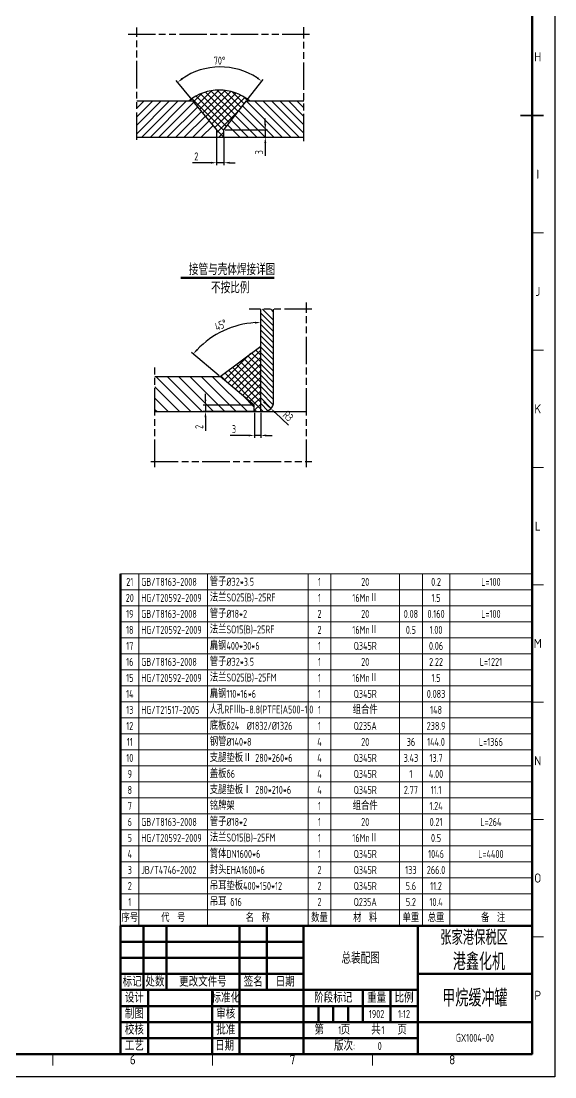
# Model space of a CAD drawing. Header units: millimetres. Extents: x 0 to 18099, y 0 to 10092.
# Drawn here: x 15296 to 18099, y 0 to 5541 of the extents above; entities that cross this region are included whole.
import ezdxf
from ezdxf.enums import TextEntityAlignment as Align

# ---------------------------------------------------------------- set-up
doc = ezdxf.new("R2010")
doc.units = ezdxf.units.MM
doc.header["$LTSCALE"] = 12
for name, pattern in [('AM_ISO02W050', [7.5, 6, -1.5]), ('AM_ISO08W050', [18, 12, -1.5, 3, -1.5]), ('AM_ISO09W050', [22.5, 12, -1.5, 3, -1.5, 3, -1.5])]:
    doc.linetypes.add(name, pattern=pattern)
doc.layers.add('AM_6', color=2, linetype='Continuous', lineweight=35)
doc.layers.add('AM_BOR', color=7, linetype='Continuous', lineweight=50)
for name, color, linetype in [('CDR_DIM', 7, 'Continuous'), ('CDR_DWG1', 4, 'Continuous'), ('中心线', 1, 'AM_ISO08W050'), ('剖面线', 7, 'Continuous'), ('双点划线', 3, 'AM_ISO09W050'), ('文字层', 2, 'Continuous'), ('断面线', 6, 'Continuous'), ('标注层', 7, 'Continuous'), ('符号标注层', 31, 'Continuous'), ('细实线', 7, 'Continuous'), ('虚线', 2, 'AM_ISO02W050'), ('轮廓实线', 4, 'Continuous')]:
    doc.layers.add(name, color=color, linetype=linetype)
doc.styles.add('ACISOTS', font='ISOCP.SHX')
doc.styles.add('HZCF', font='isocp.shx', dxfattribs={"width": 0.8, "bigfont": 'sanctum.shx'})
doc.styles.get("Standard").update_dxf_attribs({"font": 'isocp.shx', "width": 0.8, "bigfont": 'sanctum.shx'})
doc.dimstyles.new('12 AM_GB', dxfattribs={"dimscale": 12, "dimtxt": 3.5, "dimasz": 2.5, "dimexe": 1, "dimexo": 0.5, "dimgap": 1, "dimtad": 1, "dimdsep": 46, "dimtxsty": 'HZCF', "dimcen": 0, "dimclrd": 7, "dimclre": 7, "dimclrt": 2, "dimadec": 0, "dimazin": 2, "dimtp": 0.1, "dimtm": 0.1, "dimtfac": 0.71, "dimtmove": 0, "dimatfit": 3, "dimfxl": 0, "dimlwd": -1, "dimlwe": -1, "dimarcsym": 0})

# ---------------------------------------------------------------- blocks, each defined once
blk = doc.blocks.new('SANCTUM')
at = {"layer": 'AM_BOR', "color": 1}
for p, q in [((-170, 28), (-170, 56)), ((-160, 28), (-160, 56)), ((-128, 28), (-128, 56)), ((-116, 28), (-116, 56)), ((-180, 49), (-100, 49)), ((-180, 42), (-100, 42)), ((-180, 35), (-100, 35)), ((-168, 28), (-168, 0)), ((-140, 28), (-140, 0)), ((-128, 28), (-128, 0)), ((-74, 28), (-74, 14)), ((-62, 28), (-62, 14)), ((-180, 21), (-100, 21)), ((-100, 21), (-50, 21)), ((-93.5, 21), (-93.5, 14)), ((-87, 21), (-87, 14)), ((-80.5, 21), (-80.5, 14)), ((-180, 14), (-100, 14)), ((-100, 14), (-50, 14)), ((-180, 7), (-100, 7)), ((-100, 7), (-50, 7))]:
    blk.add_line(p, q, dxfattribs=at)
at = {"layer": 'AM_BOR', "color": 10}
for p, q in [((-100, 56), (-100, 0)), ((-50, 56), (-50, 0)), ((-50, 35), (0, 35)), ((-180, 28), (-50, 28)), ((-50, 14), (0, 14))]:
    blk.add_line(p, q, dxfattribs=at)
at = {"layer": 'AM_BOR', "color": 130}
blk.add_lwpolyline([(-180, 56), (0, 56), (0, 0), (-180, 0)], close=True, dxfattribs=at)
at = {"layer": '中心线'}
blk.add_point((0, 14), dxfattribs=at)
at = {"layer": '剖面线'}
blk.add_point((0, 14), dxfattribs=at)
at = {"layer": '双点划线'}
blk.add_point((0, 14), dxfattribs=at)
at = {"layer": '文字层'}
blk.add_point((0, 14), dxfattribs=at)
at = {"layer": '断面线'}
blk.add_point((0, 14), dxfattribs=at)
at = {"layer": '标注层'}
blk.add_point((0, 14), dxfattribs=at)
at = {"layer": '符号标注层'}
blk.add_point((0, 14), dxfattribs=at)
at = {"layer": '细实线'}
blk.add_point((0, 14), dxfattribs=at)
at = {"layer": '虚线'}
blk.add_point((0, 14), dxfattribs=at)
at = {"layer": '轮廓实线'}
blk.add_point((0, 14), dxfattribs=at)
at = {"layer": 'AM_BOR', "color": 2, "char_height": 4, "attachment_point": 5, "style": 'HZCF'}
for s, insert, width in [('标记', (-175, 31.5), 10), ('处数', (-165, 31.5), 10), ('更改文件号', (-144, 31.5), 32), ('签名', (-122, 31.5), 10), ('日期', (-108, 31.5), 10), ('设计', (-174, 24.5), 10), ('标准化', (-134, 24.5), 12), ('阶段标记', (-87, 24.5), 32), ('重量', (-68, 24.5), 10), ('比例', (-56, 24.5), 10), ('制图', (-174, 17.5), 10), ('审核', (-134, 17.5), 10), ('校核', (-174, 10.5), 10), ('批准', (-134, 10.5), 10), ('第    页     共    页', (-75, 10.5), 50), ('工艺', (-174, 3.5), 10), ('日期', (-134.49, 3.5), 12), ('版次:', (-82, 3.5), 10)]:
    blk.add_mtext(s, dxfattribs=dict(at, insert=insert, width=width))
at = {"layer": 'AM_BOR', "color": 2, "style": 'HZCF', "width": 0.8}
for tag, height, p in [('MATERIAL{9.5}', 5, (-75, 42)), ('COMPANY{6}', 7.5, (-23.22, 40.35)), ('NAME{6}', 7.5, (-25, 24.5)), ('DRAW{2}', 3.5, (-154.09, 24.5)), ('STD{2}', 3.5, (-114.09, 24.5)), ('PIC{2}', 3.5, (-154.09, 17.5)), ('EXAMINE{2}', 3.5, (-114.09, 17.5)), ('SIGN1{1}', 3.5, (-96.75, 17.5)), ('SIGN2{1}', 3.5, (-90.25, 17.5)), ('SIGN3{1}', 3.5, (-83.75, 17.5)), ('SIGN4{1}', 3.5, (-77.25, 17.5)), ('WEIGHT{2.2}', 3.5, (-68, 17.5)), ('GEN-TITLE-SCA{2.2}', 3.5, (-56, 17.5)), ('CHECK{2}', 3.5, (-154.09, 10.5)), ('APPROVE{2}', 3.5, (-114.09, 10.5)), ('PAGE{1}', 3.5, (-84.13, 10.45)), ('SHEET{1}', 3.5, (-65.25, 10.45)), ('PROC{2}', 3.5, (-154.09, 3.5)), ('DRAW-DATE{2.8}', 3.5, (-112.29, 4.01)), ('REVISION{4}', 3.5, (-66.65, 3.5)), ('DWG-NO.{10}', 3.5, (-25, 7.07))]:
    blk.add_attdef(tag, text='', height=height, dxfattribs=at).set_placement(p, align=Align.MIDDLE_CENTER)
blk = doc.blocks.new('SANCTUM_V_A1')
at = {"layer": 'AM_BOR', "color": 1, "lineweight": 25}
for p, q in [((594, 841), (594, 0)), ((594, 0), (0, 0))]:
    blk.add_line(p, q, dxfattribs=at)
at = {"layer": 'AM_BOR', "color": 130, "lineweight": 80}
for p, q in [((584, 10), (584, 831)), ((25, 10), (584, 10))]:
    blk.add_line(p, q, dxfattribs=at)
at = {"layer": 'AM_BOR', "color": 2, "lineweight": 35}
for q in [(579, 420.5), (589, 420.5)]:
    blk.add_line((584, 420.5), q, dxfattribs=at)
at = {"layer": 'AM_BOR', "color": 1, "lineweight": 15}
for p, q in [((584, 420.5), (589, 420.5)), ((584, 369.1875), (589, 369.1875)), ((584, 317.875), (589, 317.875)), ((584, 266.5625), (589, 266.5625)), ((584, 215.25), (589, 215.25)), ((584, 163.9375), (589, 163.9375)), ((584, 112.625), (589, 112.625)), ((584, 61.3125), (589, 61.3125)), ((374.375, 10), (374.375, 5)), ((444.25, 10), (444.25, 5)), ((514.125, 10), (514.125, 5))]:
    blk.add_line(p, q, dxfattribs=at)
at = {"layer": 'AM_BOR', "color": 1, "lineweight": 25, "style": 'ACISOTS'}
for s, p in [('H', (586.5, 446.15625)), ('I', (586.5, 394.84375)), ('J', (586.5, 343.53125)), ('K', (586.5, 292.21875)), ('L', (586.5, 240.90625)), ('M', (586.5, 189.59375)), ('N', (586.5, 138.28125)), ('O', (586.5, 86.96875)), ('P', (586.5, 35.65625)), ('6', (409.3125, 7.5)), ('7', (479.1875, 7.5)), ('8', (549.0625, 7.5))]:
    blk.add_text(s, height=4, dxfattribs=at).set_placement(p, align=Align.MIDDLE)
at = {"layer": 'AM_BOR', "color": 2, "style": 'HZCF', "width": 0.75}
blk.add_attdef('DWG-NO.{10}', text='', height=5, rotation=180, dxfattribs=at).set_placement((50, 827.5), align=Align.MIDDLE_CENTER)
blk = doc.blocks.new('*D86')
at = {"color": 7}
for p, q in [((16323, 4926), (16323, 4785.8)), ((16360.8, 4926), (16360.8, 4785.8)), ((16293, 4797.8), (16196, 4797.8)), ((16360.8, 4797.8), (16323, 4797.8)), ((16390.8, 4797.8), (16420.8, 4797.8))]:
    blk.add_line(p, q, dxfattribs=at)
for points in [[(16293, 4802.8), (16293, 4792.8), (16323, 4797.8)], [(16390.8, 4802.8), (16390.8, 4792.8), (16360.8, 4797.8)]]:
    blk.add_solid(points, dxfattribs=at)
at = {"layer": 'Defpoints', "color": 0}
for p in [(16323, 4932), (16360.8, 4932), (16360.8, 4797.8)]:
    blk.add_point(p, dxfattribs=at)
at = {"color": 2, "insert": (16216.2, 4830.8), "char_height": 42, "attachment_point": 5, "style": 'HZCF'}
blk.add_mtext('2', dxfattribs=at)
blk = doc.blocks.new('*D87')
at = {"color": 7}
for p, q in [((16194.5, 5127.1), (16110.3, 5229.5)), ((16483.7, 5127.2), (16568, 5234.7))]:
    blk.add_line(p, q, dxfattribs=at)
blk.add_arc((16342.4, 4947.2), 353.5, 56.7383, 124.5472, dxfattribs=at)
for points in [[(16144.9, 5234.3), (16138.9, 5242.3), (16118, 5220.3)], [(16539.2, 5246.8), (16533.3, 5238.7), (16560.6, 5225.2)]]:
    blk.add_solid(points, dxfattribs=at)
at = {"layer": 'Defpoints', "color": 0}
for p in [(16417.6, 5292.6), (16198.3, 5122.5), (16480, 5122.5), (16323, 4970.7), (16360.8, 4970.7)]:
    blk.add_point(p, dxfattribs=at)
at = {"color": 2, "insert": (16338, 5333.6), "char_height": 42, "attachment_point": 5, "rotation": 0.6428, "style": 'HZCF'}
blk.add_mtext('70%%d', dxfattribs=at)
blk = doc.blocks.new('*D88')
at = {"color": 7}
for p, q in [((16578.3, 5000.7), (16578.3, 5030.7)), ((16366.8, 4970.7), (16590.3, 4970.7)), ((16366.8, 4932), (16590.3, 4932)), ((16578.3, 4970.7), (16578.3, 4932)), ((16578.3, 4902), (16578.3, 4833.2))]:
    blk.add_line(p, q, dxfattribs=at)
for points in [[(16573.3, 5000.7), (16583.3, 5000.7), (16578.3, 4970.7)], [(16573.3, 4902), (16583.3, 4902), (16578.3, 4932)]]:
    blk.add_solid(points, dxfattribs=at)
at = {"layer": 'Defpoints', "color": 0}
for p in [(16360.8, 4970.7), (16360.8, 4932), (16578.3, 4932)]:
    blk.add_point(p, dxfattribs=at)
at = {"color": 2, "insert": (16545.3, 4852.6), "char_height": 42, "attachment_point": 5, "rotation": 90, "style": 'HZCF'}
blk.add_mtext('3', dxfattribs=at)
blk = doc.blocks.new('*D89')
at = {"color": 7}
for p, q in [((16264.2, 3555.1), (16264.2, 3585.1)), ((16514.8, 3525.1), (16252.2, 3525.1)), ((16514.8, 3491.5), (16252.2, 3491.5)), ((16264.2, 3525.1), (16264.2, 3491.5)), ((16264.2, 3461.5), (16264.2, 3391.1))]:
    blk.add_line(p, q, dxfattribs=at)
for points in [[(16259.2, 3555.1), (16269.2, 3555.1), (16264.2, 3525.1)], [(16259.2, 3461.5), (16269.2, 3461.5), (16264.2, 3491.5)]]:
    blk.add_solid(points, dxfattribs=at)
at = {"layer": 'Defpoints', "color": 0}
for p in [(16264.2, 3491.5), (16520.8, 3525.1), (16520.8, 3491.5)]:
    blk.add_point(p, dxfattribs=at)
at = {"color": 2, "insert": (16231.2, 3411.3), "char_height": 42, "attachment_point": 5, "rotation": 90, "style": 'HZCF'}
blk.add_mtext('2', dxfattribs=at)
blk = doc.blocks.new('*D90')
at = {"color": 7}
for p, q in [((16520.8, 3485.5), (16520.8, 3354.5)), ((16554.4, 3485.5), (16554.4, 3354.5)), ((16490.8, 3366.5), (16394.5, 3366.5)), ((16554.4, 3366.5), (16520.8, 3366.5)), ((16584.4, 3366.5), (16614.4, 3366.5))]:
    blk.add_line(p, q, dxfattribs=at)
for points in [[(16490.8, 3371.5), (16490.8, 3361.5), (16520.8, 3366.5)], [(16584.4, 3371.5), (16584.4, 3361.5), (16554.4, 3366.5)]]:
    blk.add_solid(points, dxfattribs=at)
at = {"layer": 'Defpoints', "color": 0}
for p in [(16520.8, 3491.5), (16554.4, 3491.5), (16554.4, 3366.5)]:
    blk.add_point(p, dxfattribs=at)
at = {"color": 2, "insert": (16413.9, 3399.5), "char_height": 42, "attachment_point": 5, "style": 'HZCF'}
blk.add_mtext('3', dxfattribs=at)
blk = doc.blocks.new('*D91')
at = {"color": 7}
for p, q in [((16571.2, 3541.9), (16607.9, 3507.3)), ((16699.4, 3421.2), (16629.7, 3486.8))]:
    blk.add_line(p, q, dxfattribs=at)
blk.add_solid([(16633.2, 3490.4), (16626.3, 3483.1), (16607.9, 3507.3)], dxfattribs=at)
at = {"layer": 'Defpoints', "color": 0}
for p in [(16571.2, 3541.9), (16607.9, 3507.3)]:
    blk.add_point(p, dxfattribs=at)
at = {"color": 2, "insert": (16698.1, 3467.7), "char_height": 42, "attachment_point": 5, "rotation": 316.7424, "style": 'HZCF'}
blk.add_mtext('R3', dxfattribs=at)
blk = doc.blocks.new('*D92')
at = {"color": 7}
blk.add_line((16336, 3680.1), (16190.9, 3801.8), dxfattribs=at)
blk.add_arc((16554.4, 3496.9), 462.5, 93.7174, 136.2826, dxfattribs=at)
for points in [[(16524.2, 3963.3), (16524.6, 3953.4), (16554.4, 3959.3)], [(16223.9, 3813.1), (16216.4, 3819.8), (16200.1, 3794.1)]]:
    blk.add_solid(points, dxfattribs=at)
at = {"layer": 'Defpoints', "color": 0}
for p in [(16554.4, 4028.5), (16421.7, 3939.9), (16340.6, 3676.2), (16520.8, 3525.1), (16554.4, 3491.5)]:
    blk.add_point(p, dxfattribs=at)
at = {"color": 2, "insert": (16345, 3945.9), "char_height": 42, "attachment_point": 5, "rotation": 25, "style": 'HZCF'}
blk.add_mtext('45%%d', dxfattribs=at)

msp = doc.modelspace()

# ---------------------------------------------------------------- hatches: boundary and pattern name
at = {"layer": 'CDR_DIM'}
h = msp.add_hatch(dxfattribs=at)
h.set_pattern_fill('ANSI37', color=256, scale=200, style=0)
h.set_pattern_definition([(45, (12935.34, 3583.475), (-17.67767, 17.67767), []), (135, (12935.34, 3583.475), (-17.67767, -17.67767), [])])
h.paths.add_polyline_path([(16177.783, 5122.497), (16198.294, 5122.497), (16323.046, 4970.682), (16323.046, 4931.982), (16360.846, 4931.982), (16360.846, 4970.682), (16479.994, 5122.497), (16494.741, 5122.497, 0.35699064)])
h = msp.add_hatch(dxfattribs=at)
h.set_pattern_fill('ANSI37', color=256, scale=200, style=0)
h.set_pattern_definition([(45, (11291.375, 2227.297), (-17.67767, 17.67767), []), (135, (11291.375, 2227.297), (-17.67767, -17.67767), [])])
h.paths.add_polyline_path([(16554.383, 3835.736), (16340.639, 3676.213), (16520.783, 3525.054), (16520.783, 3491.454), (16554.383, 3491.454)])

# ---------------------------------------------------------------- linework, layer by layer
at = {"color": 0, "linetype": 'Continuous'}
for p, q in [((15903.872, 4950.137), (16076.231, 5122.497)), ((15903.872, 4994.685), (16031.684, 5122.497)), ((15903.872, 5039.232), (15987.136, 5122.497)), ((15903.872, 5083.78), (15942.588, 5122.497)), ((15930.265, 4931.982), (16120.779, 5122.497)), ((15974.812, 4931.982), (16165.327, 5122.497)), ((16019.36, 4931.982), (16201.384, 5114.006)), ((16667.425, 4931.982), (16479.171, 5120.236)), ((16711.973, 4931.982), (16521.458, 5122.497)), ((16756.52, 4931.982), (16566.006, 5122.497)), ((16781.024, 4952.027), (16610.554, 5122.497)), ((16781.024, 4996.574), (16655.101, 5122.497)), ((16781.024, 5041.122), (16699.649, 5122.497)), ((16781.024, 5085.67), (16744.197, 5122.497)), ((16063.908, 4931.982), (16223.612, 5091.686)), ((16108.456, 4931.982), (16243.706, 5067.233)), ((16153.003, 4931.982), (16263.8, 5042.779)), ((16533.782, 4931.982), (16419.872, 5045.892)), ((16578.329, 4931.982), (16439.461, 5070.851)), ((16622.877, 4931.982), (16459.049, 5095.81)), ((16197.551, 4931.982), (16283.895, 5018.326)), ((16242.099, 4931.982), (16303.989, 4993.873)), ((16444.686, 4931.982), (16380.695, 4995.973)), ((16489.234, 4931.982), (16400.284, 5020.933)), ((16554.383, 4008.662), (16621.583, 3941.462)), ((16564.222, 4028.521), (16621.583, 3971.161)), ((16606.612, 4028.521), (16621.583, 4013.55)), ((16554.383, 3978.964), (16621.583, 3911.764)), ((16554.383, 3949.265), (16621.583, 3882.065)), ((16554.383, 3919.567), (16621.583, 3852.367)), ((16554.383, 3889.868), (16621.583, 3822.668)), ((16554.383, 3860.17), (16621.583, 3792.97)), ((16554.383, 3830.471), (16621.583, 3763.271)), ((16554.383, 3800.773), (16621.583, 3733.573)), ((16554.383, 3771.074), (16621.583, 3703.874)), ((16554.383, 3741.376), (16621.583, 3674.176)), ((16003.218, 3676.213), (16187.977, 3491.454)), ((16062.615, 3676.213), (16247.374, 3491.454)), ((16122.012, 3676.213), (16306.771, 3491.454)), ((16181.409, 3676.213), (16366.168, 3491.454)), ((16240.806, 3676.213), (16425.565, 3491.454)), ((16300.203, 3676.213), (16484.962, 3491.454)), ((16554.383, 3711.677), (16621.583, 3644.477)), ((16554.383, 3681.979), (16621.583, 3614.779)), ((15998.984, 3621.05), (16128.58, 3491.454)), ((16554.383, 3652.28), (16621.583, 3585.08)), ((16554.383, 3622.582), (16621.583, 3555.382)), ((15998.984, 3561.653), (16069.183, 3491.454)), ((16458.48, 3577.332), (16520.783, 3515.03)), ((16554.383, 3592.883), (16619.557, 3527.709)), ((16554.383, 3563.185), (16609.014, 3508.553)), ((15998.984, 3502.256), (16009.786, 3491.454)), ((16554.383, 3533.486), (16591.942, 3495.928)), ((16554.383, 3503.788), (16566.717, 3491.454))]:
    msp.add_line(p, q, dxfattribs=at)
at = {"color": 4, "linetype": 'Continuous'}
for p, q in [((15903.872, 5122.497), (16198.294, 5122.497)), ((16323.046, 4970.682), (16198.294, 5122.497)), ((16360.846, 4970.682), (16479.994, 5122.497)), ((16479.994, 5122.497), (16781.024, 5122.497)), ((15903.872, 4931.982), (16323.046, 4931.982)), ((16323.046, 4931.982), (16323.046, 4970.682)), ((16323.046, 4931.982), (16781.024, 4931.982)), ((16360.846, 4931.982), (16360.846, 4970.682)), ((16554.383, 3491.454), (16554.383, 4028.521)), ((16621.583, 3541.854), (16621.583, 4028.521)), ((15998.984, 3676.213), (16340.639, 3676.213)), ((16520.783, 3525.054), (16340.639, 3676.213)), ((15998.984, 3491.454), (16520.783, 3491.454)), ((16520.783, 3491.454), (16520.783, 3525.054)), ((16554.383, 3491.454), (16571.183, 3491.454))]:
    msp.add_line(p, q, dxfattribs=at)
at = {"color": 7, "linetype": 'Continuous'}
for p, q in [((16455.266, 3728.97), (16455.387, 3729.074)), ((16569.671, 3541.854), (16572.695, 3541.854)), ((16571.183, 3543.366), (16571.183, 3540.342))]:
    msp.add_line(p, q, dxfattribs=at)
at = {"color": 2, "lineweight": 15}
for p, q in [((15818.916, 2640), (17978.916, 2640)), ((15818.916, 2556), (17978.916, 2556)), ((15818.916, 2472), (17978.916, 2472)), ((15818.916, 2388), (17978.916, 2388)), ((15818.916, 2304), (17978.916, 2304)), ((15818.916, 2220), (17978.916, 2220)), ((15818.916, 2136), (17978.916, 2136)), ((15818.916, 2052), (17978.916, 2052)), ((15818.916, 1968), (17978.916, 1968)), ((15818.916, 1884), (17978.916, 1884)), ((15818.916, 1800), (17978.916, 1800)), ((15818.916, 1716), (17978.916, 1716)), ((15818.916, 1632), (17978.916, 1632)), ((15818.916, 1548), (17978.916, 1548)), ((15818.916, 1464), (17978.916, 1464)), ((15818.916, 1380), (17978.916, 1380)), ((15818.916, 1296), (17978.916, 1296)), ((15818.916, 1212), (17978.916, 1212)), ((15818.916, 1128), (17978.916, 1128)), ((15818.916, 1044), (17978.916, 1044)), ((15818.916, 960), (17978.916, 960))]:
    msp.add_line(p, q, dxfattribs=at)
at = {"color": 130, "lineweight": 50}
for p, q in [((15818.916, 2556), (15818.916, 2640)), ((17978.916, 2556), (17978.916, 2640)), ((15818.916, 2472), (15818.916, 2556)), ((17978.916, 2472), (17978.916, 2556)), ((15818.916, 2388), (15818.916, 2472)), ((17978.916, 2388), (17978.916, 2472)), ((15818.916, 2304), (15818.916, 2388)), ((17978.916, 2304), (17978.916, 2388)), ((15818.916, 2220), (15818.916, 2304)), ((17978.916, 2220), (17978.916, 2304)), ((15818.916, 2136), (15818.916, 2220)), ((17978.916, 2136), (17978.916, 2220)), ((15818.916, 2052), (15818.916, 2136)), ((17978.916, 2052), (17978.916, 2136)), ((15818.916, 1968), (15818.916, 2052)), ((17978.916, 1968), (17978.916, 2052)), ((15818.916, 1884), (15818.916, 1968)), ((17978.916, 1884), (17978.916, 1968)), ((15818.916, 1800), (15818.916, 1884)), ((17978.916, 1800), (17978.916, 1884)), ((15818.916, 1716), (15818.916, 1800)), ((17978.916, 1716), (17978.916, 1800)), ((15818.916, 1632), (15818.916, 1716)), ((17978.916, 1632), (17978.916, 1716)), ((15818.916, 1548), (15818.916, 1632)), ((17978.916, 1548), (17978.916, 1632)), ((15818.916, 1464), (15818.916, 1548)), ((17978.916, 1464), (17978.916, 1548)), ((15818.916, 1380), (15818.916, 1464)), ((17978.916, 1380), (17978.916, 1464)), ((15818.916, 1296), (15818.916, 1380)), ((17978.916, 1296), (17978.916, 1380)), ((15818.916, 1212), (15818.916, 1296)), ((17978.916, 1212), (17978.916, 1296)), ((15818.916, 1128), (15818.916, 1212)), ((17978.916, 1128), (17978.916, 1212)), ((15818.916, 1044), (15818.916, 1128)), ((17978.916, 1044), (17978.916, 1128)), ((15818.916, 960), (15818.916, 1044)), ((17978.916, 960), (17978.916, 1044)), ((15818.916, 876), (15818.916, 960)), ((17978.916, 876), (17978.916, 960))]:
    msp.add_line(p, q, dxfattribs=at)
at = {"color": 50, "lineweight": 15}
for p, q in [((15914.916, 2556), (15914.916, 2640)), ((16274.916, 2556), (16274.916, 2640)), ((16802.916, 2556), (16802.916, 2640)), ((16922.916, 2556), (16922.916, 2640)), ((17282.916, 2556), (17282.916, 2640)), ((17402.916, 2556), (17402.916, 2640)), ((17546.916, 2556), (17546.916, 2640)), ((15914.916, 2472), (15914.916, 2556)), ((16274.916, 2472), (16274.916, 2556)), ((16802.916, 2472), (16802.916, 2556)), ((16922.916, 2472), (16922.916, 2556)), ((17282.916, 2472), (17282.916, 2556)), ((17402.916, 2472), (17402.916, 2556)), ((17546.916, 2472), (17546.916, 2556)), ((15914.916, 2388), (15914.916, 2472)), ((16274.916, 2388), (16274.916, 2472)), ((16802.916, 2388), (16802.916, 2472)), ((16922.916, 2388), (16922.916, 2472)), ((17282.916, 2388), (17282.916, 2472)), ((17402.916, 2388), (17402.916, 2472)), ((17546.916, 2388), (17546.916, 2472)), ((15914.916, 2304), (15914.916, 2388)), ((16274.916, 2304), (16274.916, 2388)), ((16802.916, 2304), (16802.916, 2388)), ((16922.916, 2304), (16922.916, 2388)), ((17282.916, 2304), (17282.916, 2388)), ((17402.916, 2304), (17402.916, 2388)), ((17546.916, 2304), (17546.916, 2388)), ((15914.916, 2220), (15914.916, 2304)), ((16274.916, 2220), (16274.916, 2304)), ((16802.916, 2220), (16802.916, 2304)), ((16922.916, 2220), (16922.916, 2304)), ((17282.916, 2220), (17282.916, 2304)), ((17402.916, 2220), (17402.916, 2304)), ((17546.916, 2220), (17546.916, 2304)), ((15914.916, 2136), (15914.916, 2220)), ((16274.916, 2136), (16274.916, 2220)), ((16802.916, 2136), (16802.916, 2220)), ((16922.916, 2136), (16922.916, 2220)), ((17282.916, 2136), (17282.916, 2220)), ((17402.916, 2136), (17402.916, 2220)), ((17546.916, 2136), (17546.916, 2220)), ((15914.916, 2052), (15914.916, 2136)), ((16274.916, 2052), (16274.916, 2136)), ((16802.916, 2052), (16802.916, 2136)), ((16922.916, 2052), (16922.916, 2136)), ((17282.916, 2052), (17282.916, 2136)), ((17402.916, 2052), (17402.916, 2136)), ((17546.916, 2052), (17546.916, 2136)), ((15914.916, 1968), (15914.916, 2052)), ((16274.916, 1968), (16274.916, 2052)), ((16802.916, 1968), (16802.916, 2052)), ((16922.916, 1968), (16922.916, 2052)), ((17282.916, 1968), (17282.916, 2052)), ((17402.916, 1968), (17402.916, 2052)), ((17546.916, 1968), (17546.916, 2052)), ((15914.916, 1884), (15914.916, 1968)), ((16274.916, 1884), (16274.916, 1968)), ((16802.916, 1884), (16802.916, 1968)), ((16922.916, 1884), (16922.916, 1968)), ((17282.916, 1884), (17282.916, 1968)), ((17402.916, 1884), (17402.916, 1968)), ((17546.916, 1884), (17546.916, 1968)), ((15914.916, 1800), (15914.916, 1884)), ((16274.916, 1800), (16274.916, 1884)), ((16802.916, 1800), (16802.916, 1884)), ((16922.916, 1800), (16922.916, 1884)), ((17282.916, 1800), (17282.916, 1884)), ((17402.916, 1800), (17402.916, 1884)), ((17546.916, 1800), (17546.916, 1884)), ((15914.916, 1716), (15914.916, 1800)), ((16274.916, 1716), (16274.916, 1800)), ((16802.916, 1716), (16802.916, 1800)), ((16922.916, 1716), (16922.916, 1800)), ((17282.916, 1716), (17282.916, 1800)), ((17402.916, 1716), (17402.916, 1800)), ((17546.916, 1716), (17546.916, 1800)), ((15914.916, 1632), (15914.916, 1716)), ((16274.916, 1632), (16274.916, 1716)), ((16802.916, 1632), (16802.916, 1716)), ((16922.916, 1632), (16922.916, 1716)), ((17282.916, 1632), (17282.916, 1716)), ((17402.916, 1632), (17402.916, 1716)), ((17546.916, 1632), (17546.916, 1716)), ((15914.916, 1548), (15914.916, 1632)), ((16274.916, 1548), (16274.916, 1632)), ((16802.916, 1548), (16802.916, 1632)), ((16922.916, 1548), (16922.916, 1632)), ((17282.916, 1548), (17282.916, 1632)), ((17402.916, 1548), (17402.916, 1632)), ((17546.916, 1548), (17546.916, 1632)), ((15914.916, 1464), (15914.916, 1548)), ((16274.916, 1464), (16274.916, 1548)), ((16802.916, 1464), (16802.916, 1548)), ((16922.916, 1464), (16922.916, 1548)), ((17282.916, 1464), (17282.916, 1548)), ((17402.916, 1464), (17402.916, 1548)), ((17546.916, 1464), (17546.916, 1548)), ((15914.916, 1380), (15914.916, 1464)), ((16274.916, 1380), (16274.916, 1464)), ((16802.916, 1380), (16802.916, 1464)), ((16922.916, 1380), (16922.916, 1464)), ((17282.916, 1380), (17282.916, 1464)), ((17402.916, 1380), (17402.916, 1464)), ((17546.916, 1380), (17546.916, 1464)), ((15914.916, 1296), (15914.916, 1380)), ((16274.916, 1296), (16274.916, 1380)), ((16802.916, 1296), (16802.916, 1380)), ((16922.916, 1296), (16922.916, 1380)), ((17282.916, 1296), (17282.916, 1380)), ((17402.916, 1296), (17402.916, 1380)), ((17546.916, 1296), (17546.916, 1380)), ((15914.916, 1212), (15914.916, 1296)), ((16274.916, 1212), (16274.916, 1296)), ((16802.916, 1212), (16802.916, 1296)), ((16922.916, 1212), (16922.916, 1296)), ((17282.916, 1212), (17282.916, 1296)), ((17402.916, 1212), (17402.916, 1296)), ((17546.916, 1212), (17546.916, 1296)), ((15914.916, 1128), (15914.916, 1212)), ((16274.916, 1128), (16274.916, 1212)), ((16802.916, 1128), (16802.916, 1212)), ((16922.916, 1128), (16922.916, 1212)), ((17282.916, 1128), (17282.916, 1212)), ((17402.916, 1128), (17402.916, 1212)), ((17546.916, 1128), (17546.916, 1212)), ((15914.916, 1044), (15914.916, 1128)), ((16274.916, 1044), (16274.916, 1128)), ((16802.916, 1044), (16802.916, 1128)), ((16922.916, 1044), (16922.916, 1128)), ((17282.916, 1044), (17282.916, 1128)), ((17402.916, 1044), (17402.916, 1128)), ((17546.916, 1044), (17546.916, 1128)), ((15914.916, 960), (15914.916, 1044)), ((16274.916, 960), (16274.916, 1044)), ((16802.916, 960), (16802.916, 1044)), ((16922.916, 960), (16922.916, 1044)), ((17282.916, 960), (17282.916, 1044)), ((17402.916, 960), (17402.916, 1044)), ((17546.916, 960), (17546.916, 1044)), ((15914.916, 876), (15914.916, 960)), ((16274.916, 876), (16274.916, 960)), ((16802.916, 876), (16802.916, 960)), ((16922.916, 876), (16922.916, 960)), ((17282.916, 876), (17282.916, 960)), ((17402.916, 876), (17402.916, 960)), ((17546.916, 876), (17546.916, 960)), ((15818.916, 876), (17978.916, 876)), ((15914.916, 792), (15914.916, 876)), ((16274.916, 792), (16274.916, 876)), ((16802.916, 792), (16802.916, 876)), ((16922.916, 792), (16922.916, 876)), ((17282.916, 792), (17282.916, 876)), ((17402.916, 792), (17402.916, 876)), ((17546.916, 792), (17546.916, 876))]:
    msp.add_line(p, q, dxfattribs=at)
at = {"color": 130}
for p, q in [((15818.916, 792), (15818.916, 876)), ((17978.916, 792), (17978.916, 876))]:
    msp.add_line(p, q, dxfattribs=at)
at = {"color": 4, "linetype": 'Continuous'}
for centre, radius, start, end in [((16336.262, 4928.819), 250.253, 50.707822, 129.292178), ((16571.183, 3541.854), 50.4, 270, 0)]:
    msp.add_arc(centre, radius, start, end, dxfattribs=at)
at = {"layer": 'AM_6', "color": 7, "lineweight": 50}
msp.add_line((16134.44, 4194.411), (16625.557, 4194.411), dxfattribs=at)
at = {"layer": 'CDR_DWG1'}
for p, q in [((16340.639, 3676.213), (16554.191, 3835.593)), ((16520.783, 3491.454), (16792.952, 3491.454))]:
    msp.add_line(p, q, dxfattribs=at)
at = {"layer": '双点划线'}
for p, q in [((15903.872, 4918.007), (15903.872, 5508.303)), ((16781.024, 4910.556), (16781.024, 5508.627)), ((16811.202, 5471.046), (15859.062, 5471.046)), ((16793.969, 3200.595), (16793.969, 4063.835)), ((16822.318, 4028.521), (16493.102, 4028.521)), ((15998.984, 3200.595), (15998.984, 3738.378)), ((15977.493, 3229.105), (16822.318, 3229.105))]:
    msp.add_line(p, q, dxfattribs=at)

# ---------------------------------------------------------------- block references
at = {"lineweight": 0, "xscale": 12, "yscale": 12, "zscale": 12}
msp.add_blockref('SANCTUM_V_A1', (10970.916, 0), dxfattribs=at)
msp.add_blockref('SANCTUM', (17978.916, 120), dxfattribs=at).add_auto_attribs({'COMPANY{6}': '港鑫化机', 'NAME{6}': '甲烷缓冲罐', 'DWG-NO.{10}': 'GX1004-00', 'GEN-TITLE-SCA{2.2}': '1:12', 'WEIGHT{2.2}': '1902', 'MATERIAL{9.5}': '总装配图', 'PAGE{1}': '1', 'SHEET{1}': '1', 'REVISION{4}': '0'})

# ---------------------------------------------------------------- texts
at = {"char_height": 42, "style": 'HZCF'}
for s, insert, attachment_point in [('21', (15866.916, 2598), 5), ('GB/T8163-2008', (15926.916, 2598), 4), ('管子%%c32*3.5', (16286.916, 2598), 4), ('1', (16862.916, 2598), 5), ('20', (17102.916, 2598), 5), ('0.2', (17474.916, 2598), 5), ('L=100 ', (17762.916, 2598), 5), ('20', (15866.916, 2514), 5), ('HG/T20592-2009', (15926.916, 2514), 4), ('法兰SO25(B)-25RF', (16286.916, 2514), 4), ('1', (16862.916, 2514), 5), ('16MnⅡ', (17102.916, 2514), 5), ('1.5', (17474.916, 2514), 5), ('19', (15866.916, 2430), 5), ('GB/T8163-2008', (15926.916, 2430), 4), ('管子%%c18*2', (16286.916, 2430), 4), ('2', (16862.916, 2430), 5), ('20', (17102.916, 2430), 5), ('0.08', (17342.916, 2430), 5), ('0.160', (17474.916, 2430), 5), ('L=100 ', (17762.916, 2430), 5), ('18', (15866.916, 2346), 5), ('HG/T20592-2009', (15926.916, 2346), 4), ('法兰SO15(B)-25RF', (16286.916, 2346), 4), ('2', (16862.916, 2346), 5), ('16MnⅡ', (17102.916, 2346), 5), ('0.5', (17342.916, 2346), 5), ('1.00', (17474.916, 2346), 5), ('17', (15866.916, 2262), 5), ('扁钢400*30*6', (16286.916, 2262), 4), ('1', (16862.916, 2262), 5), ('Q345R', (17102.916, 2262), 5), ('0.06', (17474.916, 2262), 5), ('16', (15866.916, 2178), 5), ('GB/T8163-2008', (15926.916, 2178), 4), ('管子%%c32*3.5', (16286.916, 2178), 4), ('1', (16862.916, 2178), 5), ('20', (17102.916, 2178), 5), ('2.22', (17474.916, 2178), 5), ('L=1221 ', (17762.916, 2178), 5), ('15', (15866.916, 2094), 5), ('HG/T20592-2009', (15926.916, 2094), 4), ('法兰SO25(B)-25FM', (16286.916, 2094), 4), ('1', (16862.916, 2094), 5), ('16MnⅡ', (17102.916, 2094), 5), ('1.5', (17474.916, 2094), 5), ('14', (15866.916, 2010), 5), ('扁钢110*16*6', (16286.916, 2010), 4), ('1', (16862.916, 2010), 5), ('Q345R', (17102.916, 2010), 5), ('0.083', (17474.916, 2010), 5), ('13', (15866.916, 1926), 5), ('HG/T21517-2005', (15926.916, 1926), 4), ('{\\W0.7;人孔RFⅢb-8.8(PTFE)A500-1.0}', (16286.916, 1926), 4), ('1', (16862.916, 1926), 5), ('组合件', (17102.916, 1926), 5), ('148', (17474.916, 1926), 5), ('12', (15866.916, 1842), 5), ('底板δ24  %%c1832/%%c1326', (16286.916, 1842), 4), ('1', (16862.916, 1842), 5), ('Q235A', (17102.916, 1842), 5), ('238.9', (17474.916, 1842), 5), ('11', (15866.916, 1758), 5), ('钢管%%C140*8', (16286.916, 1758), 4), ('4', (16862.916, 1758), 5), ('20', (17102.916, 1758), 5), ('36', (17342.916, 1758), 5), ('144.0', (17474.916, 1758), 5), ('L=1366 ', (17762.916, 1758), 5), ('10', (15866.916, 1674), 5), ('支腿垫板Ⅱ 280*260*6', (16286.916, 1674), 4), ('4', (16862.916, 1674), 5), ('Q345R', (17102.916, 1674), 5), ('3.43', (17342.916, 1674), 5), ('13.7', (17474.916, 1674), 5), ('9', (15866.916, 1590), 5), ('盖板δ6', (16286.916, 1590), 4), ('4', (16862.916, 1590), 5), ('Q345R', (17102.916, 1590), 5), ('1', (17342.916, 1590), 5), ('4.00', (17474.916, 1590), 5), ('8', (15866.916, 1506), 5), ('支腿垫板Ⅰ 280*210*6', (16286.916, 1506), 4), ('4', (16862.916, 1506), 5), ('Q345R', (17102.916, 1506), 5), ('2.77', (17342.916, 1506), 5), ('11.1', (17474.916, 1506), 5), ('7', (15866.916, 1422), 5), ('铭牌架', (16286.916, 1422), 4), ('1', (16862.916, 1422), 5), ('组合件', (17102.916, 1422), 5), ('1.24', (17474.916, 1422), 5), ('6', (15866.916, 1338), 5), ('GB/T8163-2008', (15926.916, 1338), 4), ('管子%%c18*2', (16286.916, 1338), 4), ('1', (16862.916, 1338), 5), ('20', (17102.916, 1338), 5), ('0.21', (17474.916, 1338), 5), ('L=264 ', (17762.916, 1338), 5), ('5', (15866.916, 1254), 5), ('HG/T20592-2009', (15926.916, 1254), 4), ('法兰SO15(B)-25FM', (16286.916, 1254), 4), ('1', (16862.916, 1254), 5), ('16MnⅡ', (17102.916, 1254), 5), ('0.5', (17474.916, 1254), 5), ('4', (15866.916, 1170), 5), ('筒体DN1600*6', (16286.916, 1170), 4), ('1', (16862.916, 1170), 5), ('Q345R', (17102.916, 1170), 5), ('1046', (17474.916, 1170), 5), ('L=4400 ', (17762.916, 1170), 5), ('封头EHA1600*6', (16286.916, 1086), 4), ('3', (15866.916, 1086), 5), ('JB/T4746-2002', (15926.916, 1086), 4), ('2', (16862.916, 1086), 5), ('Q345R', (17102.916, 1086), 5), ('133', (17342.916, 1086), 5), ('266.0', (17474.916, 1086), 5), ('2', (15866.916, 1002), 5), ('吊耳垫板400*150*12', (16286.916, 1002), 4), ('2', (16862.916, 1002), 5), ('Q345R', (17102.916, 1002), 5), ('5.6', (17342.916, 1002), 5), ('11.2', (17474.916, 1002), 5), ('1', (15866.916, 918), 5), ('吊耳 δ16', (16286.916, 918), 4), ('2', (16862.916, 918), 5), ('Q235A', (17102.916, 918), 5), ('5.2', (17342.916, 918), 5), ('10.4', (17474.916, 918), 5)]:
    msp.add_mtext(s, dxfattribs=dict(at, insert=insert, attachment_point=attachment_point))
at = {"char_height": 42, "attachment_point": 5, "style": 'HZCF'}
for s, insert, width in [('{\\C3;序号}', (15866.916, 834), 96), ('{\\C3;代  号}', (16094.916, 834), 360), ('{\\C3;名  称}', (16538.916, 834), 360), ('{\\C3;数量}', (16862.916, 834), 360), ('{\\C3;材  料}', (17102.916, 834), 360), ('{\\C3;单重}', (17342.916, 834), 360), ('{\\C3;总重}', (17474.916, 834), 360), ('{\\C3;备  注}', (17774.916, 834), 360)]:
    msp.add_mtext(s, dxfattribs=dict(at, insert=insert, width=width))
at = {"layer": 'AM_6', "color": 7, "lineweight": 50, "width": 0.7}
for s, p in [('接管与壳体焊接详图', (16177.218, 4208.1)), ('不按比例', (16293.7, 4112.395))]:
    msp.add_text(s, height=60, dxfattribs=at).set_placement(p)
at = {"layer": 'AM_6', "color": 7, "lineweight": 50, "insert": (17496.933, 770.699), "char_height": 78, "width": 1013.64034, "attachment_point": 1}
msp.add_mtext('张家港保税区', dxfattribs=at)

# ---------------------------------------------------------------- dimensions: what is measured, and where the dimension line sits
for base, line1, line2, text, picture, middle in [((16417.564, 5292.558), ((16360.846, 4970.682), (16479.994, 5122.497)), ((16323.046, 4970.682), (16198.294, 5122.497)), '70%%d', '*D87', (16338.044, 5333.622)), ((16421.748, 3939.893), ((16554.383, 3491.454), (16554.383, 4028.521)), ((16520.783, 3525.054), (16340.639, 3676.213)), '45%%d', '*D92', (16344.992, 3945.901))]:
    dim = msp.add_angular_dim_2l(base=base, line1=line1, line2=line2, text=text, dimstyle='12 AM_GB')
    dim.commit()
    dim.dimension.update_dxf_attribs({"geometry": picture, "text_midpoint": middle})
for base, p1, p2, text, picture, middle in [((16578.329, 4931.982), (16360.846, 4970.682), (16360.846, 4931.982), '3', '*D88', (16545.329, 4852.566)), ((16264.209, 3491.454), (16520.783, 3525.054), (16520.783, 3491.454), '2', '*D89', (16231.205, 3411.298))]:
    dim = msp.add_linear_dim(base=base, p1=p1, p2=p2, angle=90, text=text, dimstyle='12 AM_GB')
    dim.commit()
    dim.dimension.update_dxf_attribs({"geometry": picture, "text_midpoint": middle})
for base, p1, p2, text, picture, middle in [((16360.846, 4797.783), (16323.046, 4931.982), (16360.846, 4931.982), '2', '*D86', (16216.172, 4797.783)), ((16554.383, 3366.474), (16520.783, 3491.454), (16554.383, 3491.454), '3', '*D90', (16413.909, 3366.474))]:
    dim = msp.add_linear_dim(base=base, p1=p1, p2=p2, text=text, dimstyle='12 AM_GB')
    dim.commit()
    dim.dimension.update_dxf_attribs({"geometry": picture, "text_midpoint": middle, "dimtype": 160})
dim = msp.add_radius_dim(center=(16571.183, 3541.854), mpoint=(16607.888, 3507.316), text='R3', dimstyle='12 AM_GB')
dim.commit()
dim.dimension.update_dxf_attribs({"geometry": '*D91', "text_midpoint": (16698.128, 3467.717)})

doc.saveas('drawing.dxf')
